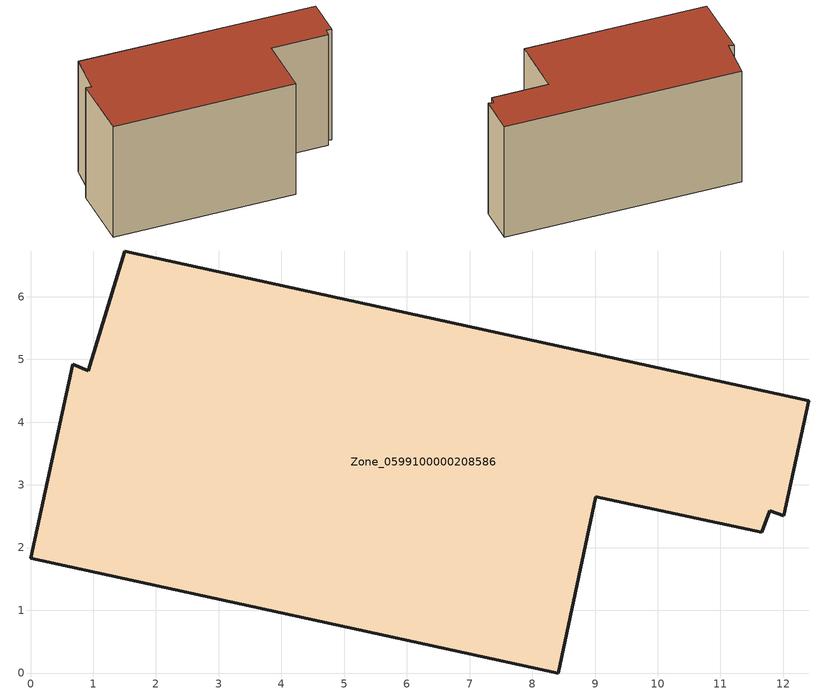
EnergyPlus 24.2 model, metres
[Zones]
Zone_0599100000208586
 floor ground (C_G): 12.41,4.34 12.01,2.51 11.78,2.58 11.65,2.24 9.01,2.81 8.41,0 0,1.83 0.67,4.92 0.92,4.82 1.5,6.73 z0
 wall outside (C_F): 0.67,4.92 0,1.83 8.41,0 9.01,2.81 11.65,2.24 11.78,2.58 12.01,2.51 12.41,4.34 1.5,6.73 0.92,4.82 0.67,4.92 z0:5.92
 roof outside (C_R): 12.41,4.34 1.5,6.73 0.92,4.82 0.67,4.92 0,1.83 8.41,0 9.01,2.81 11.65,2.24 11.78,2.58 12.01,2.51 z5.92
[BUILDING]
Pand.0599100000208586: North Axis=0; Terrain=City; Loads Convergence Tolerance Value=0.04; Temperature Convergence Tolerance Value=0.4; Solar Distribution=FullExterior; Maximum Number of Warmup Days=25; Minimum Number of Warmup Days=1
[Site:Location]
Rotterdam.The.Hague.AP_ZH_NLD Design_Conditions: Latitude=51.96; Longitude=4.45; Time Zone=1; Elevation=-4.5
[SITE:GROUNDTEMPERATURE:BUILDINGSURFACE]
18, 18, 18, 18, 18, 18, 18, 18, 18, 18, 18, 18
[MATERIAL] Thermal Absorptance=0.9; Solar Absorptance=0.7; Visible Absorptance=0.7
Name | Roughness | Thickness | Conductivity | Density | Specific Heat
G.TI.1975-1991 | MediumSmooth | 0.15 | 0.288461 | 540 | 1210
F.TI.1975-1991 | Rough | 0.3 | 0.230769 | 1920 | 840
R.TI.1975-1991 | MediumRough | 0.2 | 0.153846 | 1500 | 1000
[CONSTRUCTION]
C_G: G.TI.1975-1991
C_F: F.TI.1975-1991
C_R: R.TI.1975-1991
[ZONE]
Zone_0599100000208586: Type=1; Multiplier=1; Ceiling Height=Autocalculate; Volume=Autocalculate; Floor Area=autocalculate; Part of Total Floor Area=Yes
[ZONEINFILTRATION:DESIGNFLOWRATE]
Infil_Zone_0599100000208586: Zone or ZoneList or Space or SpaceList=Zone_0599100000208586; Schedule=AlwaysOn; Design Flow Rate Calculation Method=Flow/Area; Flow Rate per Floor Area=0.003; Constant Term Coefficient=1; Temperature Term Coefficient=0; Velocity Term Coefficient=0; Velocity Squared Term Coefficient=0
[HVACTEMPLATE:ZONE:IDEALLOADSAIRSYSTEM]
Zone_0599100000208586: Maximum Heating Supply Air Temperature=50; Minimum Cooling Supply Air Temperature=13; Maximum Heating Supply Air Humidity Ratio=0.0156; Minimum Cooling Supply Air Humidity Ratio=0.0077; Heating Limit=NoLimit; Cooling Limit=NoLimit; Dehumidification Control Type=ConstantSensibleHeatRatio; Cooling Sensible Heat Ratio=0.7; Dehumidification Setpoint=60; Humidification Control Type=None; Humidification Setpoint=30; Outdoor Air Method=None; Outdoor Air Flow Rate per Person=0.00944; Outdoor Air Flow Rate per Zone Floor Area=0; Outdoor Air Flow Rate per Zone=0; Demand Controlled Ventilation Type=None; Outdoor Air Economizer Type=NoEconomizer; Heat Recovery Type=None; Sensible Heat Recovery Effectiveness=0.7; Latent Heat Recovery Effectiveness=0.65
[ZONECONTROL:THERMOSTAT]
ThermostatControl_Zone_0599100000208586: Zone or ZoneList=Zone_0599100000208586; Control Type Schedule=DualSetpointControlType; Control 1=Thermostat_Zone_0599100000208586; Temperature Difference Between Cutout And Setpoint=0
[THERMOSTATSETPOINT:DUALSETPOINT]
Thermostat_Zone_0599100000208586: Heating Setpoint Temperature Schedule=HeatingSetpoint_Zone_0599100000208586; Cooling Setpoint Temperature Schedule=CoolingSetpoint_Zone_0599100000208586
[SCHEDULE:COMPACT]
HeatingSetpoint_Zone_0599100000208586: Through: 12/31, For: AllDays, Until: 24:00, 21
CoolingSetpoint_Zone_0599100000208586: Through: 12/31, For: AllDays, Until: 24:00, 24
DualSetpointControlType: Through: 12/31, For: AllDays, Until: 24:00, 4
AlwaysOn: Through: 12/31, For: AllDays, Until: 24:00, 1
